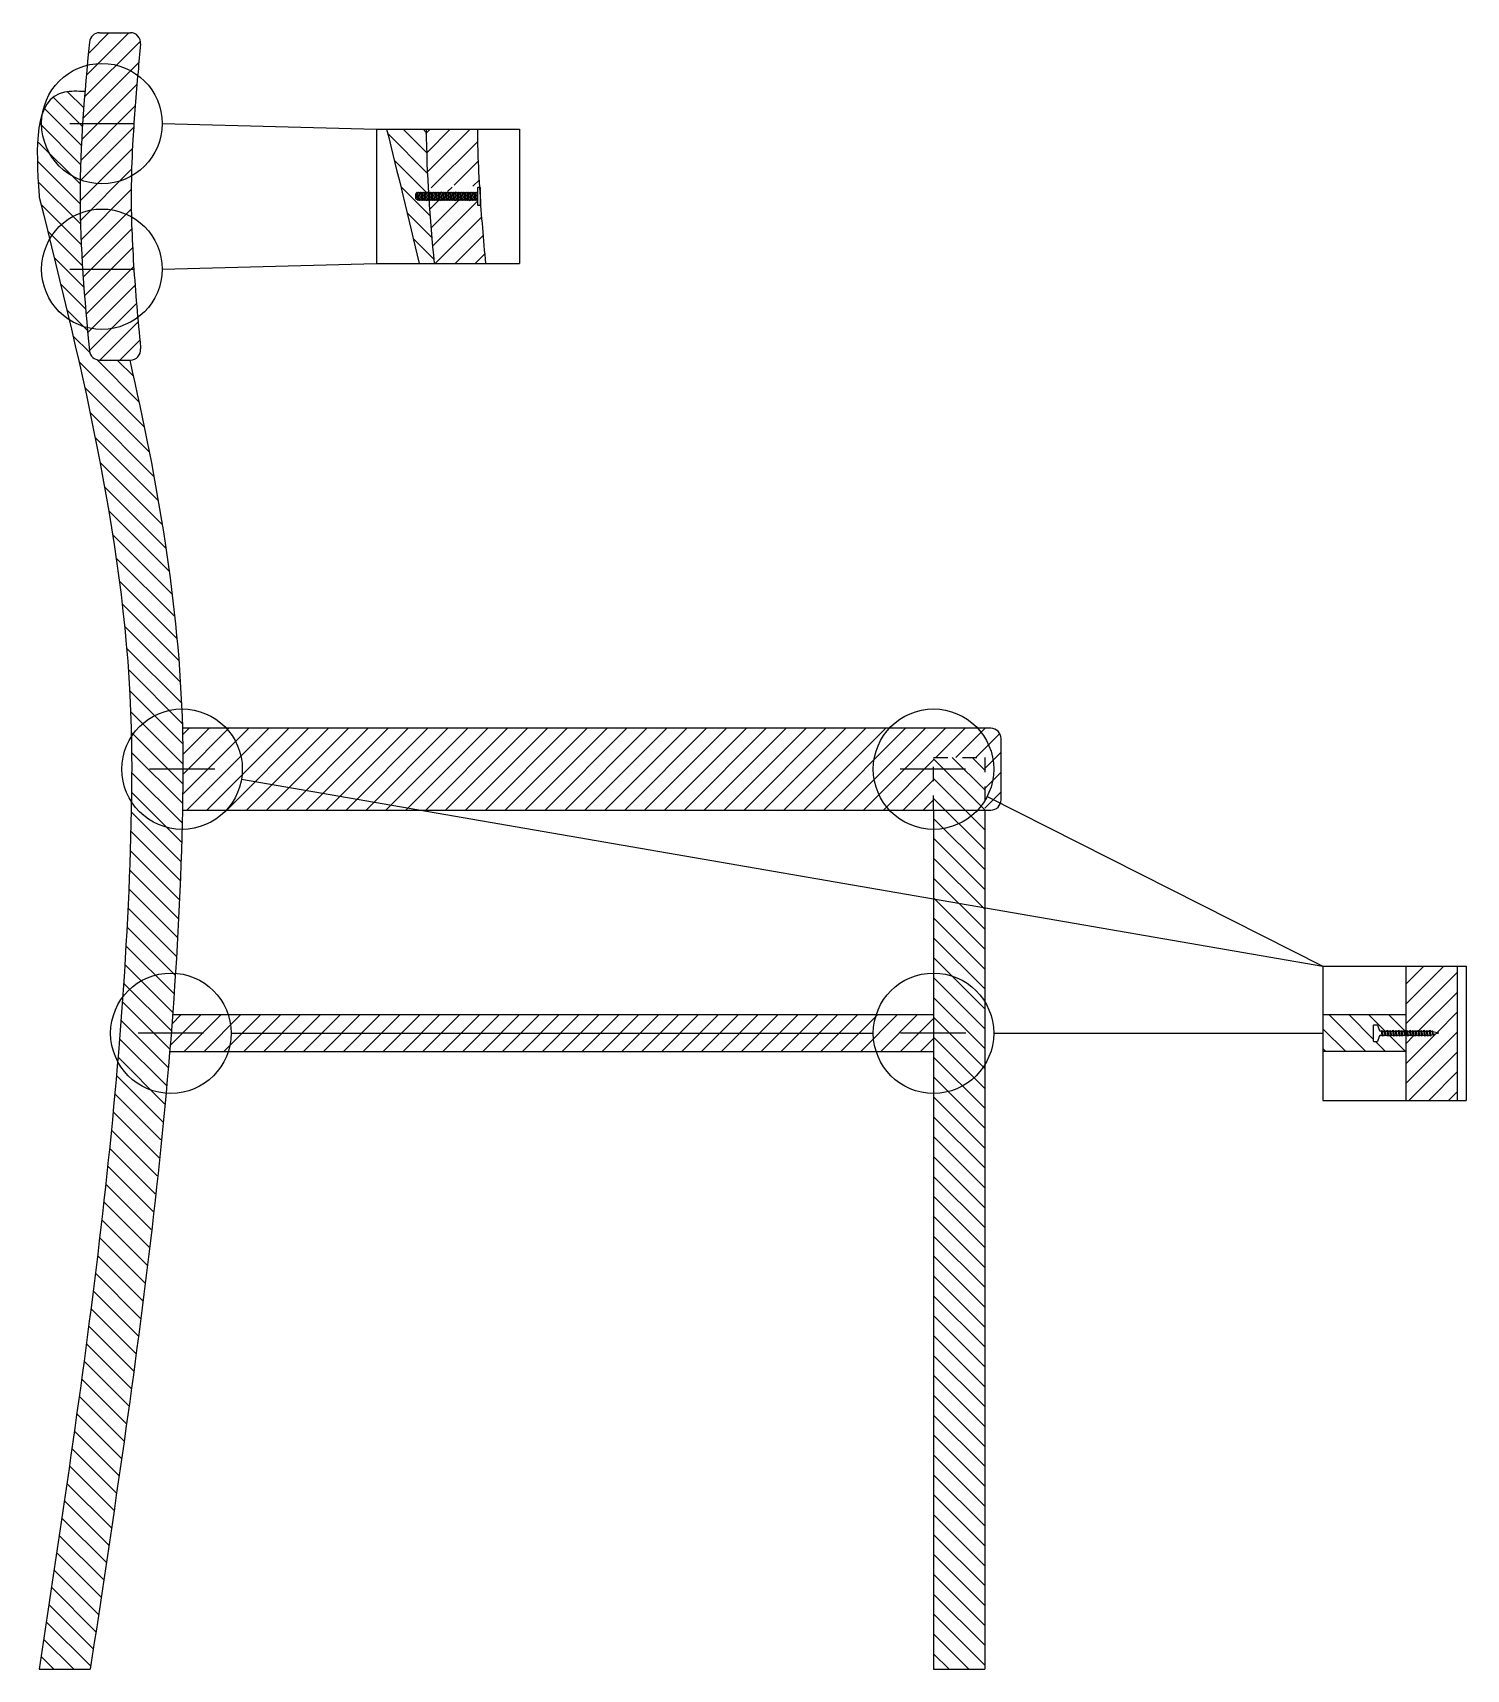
# Model space of a CAD drawing. Header units: millimetres. Extents: x 101 to 1709, y 35 to 1753.
# Drawn here: x 708.4 to 778.4, y 1518.1 to 1598.1 of the extents above; entities that cross this region are included whole.
import ezdxf

# ---------------------------------------------------------------- set-up
doc = ezdxf.new("R2010")
doc.units = ezdxf.units.MM
doc.header["$MEASUREMENT"] = 0
doc.linetypes.add('AI-Linetype-2', pattern=[1.411111, 0.705556, -0.705556])
for name, color, linetype in [('lc', 1, 'Continuous'), ('Livello 1', 7, 'Continuous'), ('Viti', 3, 'Continuous')]:
    doc.layers.add(name, color=color, linetype=linetype)
pattern_1 = [(45, (-48.72676, 1484.7542), (-0.4861359, 0.4861359), [])]
pattern_2 = [(135, (-48.72676, 1484.7542), (-0.4861359, -0.4861359), [])]

# ---------------------------------------------------------------- blocks, each defined once
blk = doc.blocks.new('yf')
at = {"layer": 'Viti'}
for p, q in [((578.881, 200.137), (578.846, 200.172)), ((578.901, 200.187), (578.881, 200.137)), ((578.906, 199.837), (578.881, 200.137)), ((578.951, 200.137), (578.901, 200.187)), ((578.971, 200.187), (578.951, 200.137)), ((578.976, 199.837), (578.951, 200.137)), ((579.021, 200.137), (578.971, 200.187)), ((579.041, 200.187), (579.021, 200.137)), ((579.046, 199.837), (579.021, 200.137)), ((579.091, 200.137), (579.041, 200.187)), ((579.111, 200.187), (579.091, 200.137)), ((579.116, 199.837), (579.091, 200.137)), ((579.161, 200.137), (579.111, 200.187)), ((579.181, 200.187), (579.161, 200.137)), ((579.186, 199.837), (579.161, 200.137)), ((579.231, 200.137), (579.181, 200.187)), ((579.251, 200.187), (579.231, 200.137)), ((579.256, 199.837), (579.231, 200.137)), ((579.301, 200.137), (579.251, 200.187)), ((579.321, 200.187), (579.301, 200.137)), ((579.326, 199.837), (579.301, 200.137)), ((579.371, 200.137), (579.321, 200.187)), ((579.391, 200.187), (579.371, 200.137)), ((579.396, 199.837), (579.371, 200.137)), ((579.441, 200.137), (579.391, 200.187)), ((579.461, 200.187), (579.441, 200.137)), ((579.466, 199.837), (579.441, 200.137)), ((579.511, 200.137), (579.461, 200.187)), ((579.531, 200.187), (579.511, 200.137)), ((579.536, 199.837), (579.511, 200.137)), ((579.581, 200.137), (579.531, 200.187)), ((579.601, 200.187), (579.581, 200.137)), ((579.606, 199.837), (579.581, 200.137)), ((579.651, 200.137), (579.601, 200.187)), ((579.671, 200.187), (579.651, 200.137)), ((579.676, 199.837), (579.651, 200.137)), ((579.721, 200.137), (579.671, 200.187)), ((579.741, 200.187), (579.721, 200.137)), ((579.746, 199.837), (579.721, 200.137)), ((579.791, 200.137), (579.741, 200.187)), ((579.811, 200.187), (579.791, 200.137)), ((579.816, 199.837), (579.791, 200.137)), ((579.861, 200.137), (579.811, 200.187)), ((579.881, 200.187), (579.861, 200.137)), ((579.886, 199.837), (579.861, 200.137)), ((579.931, 200.137), (579.881, 200.187)), ((579.951, 200.187), (579.931, 200.137)), ((579.956, 199.837), (579.931, 200.137)), ((580.001, 200.137), (579.951, 200.187)), ((580.021, 200.187), (580.001, 200.137)), ((580.026, 199.837), (580.001, 200.137)), ((580.071, 200.137), (580.021, 200.187)), ((580.091, 200.187), (580.071, 200.137)), ((580.096, 199.837), (580.071, 200.137)), ((580.141, 200.137), (580.091, 200.187)), ((580.161, 200.187), (580.141, 200.137)), ((580.166, 199.837), (580.141, 200.137)), ((580.211, 200.137), (580.161, 200.187)), ((580.231, 200.187), (580.211, 200.137)), ((580.236, 199.837), (580.211, 200.137)), ((580.281, 200.137), (580.231, 200.187)), ((580.301, 200.187), (580.281, 200.137)), ((580.306, 199.837), (580.281, 200.137)), ((580.351, 200.137), (580.301, 200.187)), ((580.371, 200.187), (580.351, 200.137)), ((580.376, 199.837), (580.351, 200.137)), ((580.421, 200.137), (580.371, 200.187)), ((580.441, 200.187), (580.421, 200.137)), ((580.446, 199.837), (580.421, 200.137)), ((580.491, 200.137), (580.441, 200.187)), ((580.511, 200.187), (580.491, 200.137)), ((580.516, 199.837), (580.491, 200.137)), ((580.561, 200.137), (580.511, 200.187)), ((580.581, 200.187), (580.561, 200.137)), ((580.586, 199.837), (580.561, 200.137)), ((580.631, 200.137), (580.581, 200.187)), ((580.651, 200.187), (580.631, 200.137)), ((580.656, 199.837), (580.631, 200.137)), ((580.701, 200.137), (580.651, 200.187)), ((580.721, 200.187), (580.701, 200.137)), ((580.726, 199.837), (580.701, 200.137)), ((580.771, 200.137), (580.721, 200.187)), ((580.791, 200.187), (580.771, 200.137)), ((580.796, 199.837), (580.771, 200.137)), ((580.841, 200.137), (580.791, 200.187)), ((580.861, 200.187), (580.841, 200.137)), ((580.866, 199.837), (580.841, 200.137)), ((580.911, 200.137), (580.861, 200.187)), ((580.931, 200.187), (580.911, 200.137)), ((580.936, 199.837), (580.911, 200.137)), ((580.981, 200.137), (580.931, 200.187)), ((581.001, 200.187), (580.981, 200.137)), ((581.006, 199.837), (580.981, 200.137)), ((581.051, 200.137), (581.001, 200.187)), ((581.071, 200.187), (581.051, 200.137)), ((581.076, 199.837), (581.051, 200.137)), ((581.121, 200.137), (581.071, 200.187)), ((581.141, 200.187), (581.121, 200.137)), ((581.146, 199.837), (581.121, 200.137)), ((581.191, 200.137), (581.141, 200.187)), ((581.211, 200.187), (581.191, 200.137)), ((581.216, 199.837), (581.191, 200.137)), ((581.261, 200.137), (581.211, 200.187)), ((581.281, 200.187), (581.261, 200.137)), ((581.286, 199.837), (581.261, 200.137)), ((581.331, 200.137), (581.281, 200.187)), ((581.351, 200.187), (581.331, 200.137)), ((581.356, 199.837), (581.331, 200.137)), ((581.401, 200.137), (581.351, 200.187)), ((581.421, 200.187), (581.401, 200.137)), ((581.426, 199.837), (581.401, 200.137)), ((581.471, 200.137), (581.421, 200.187)), ((581.491, 200.187), (581.471, 200.137)), ((581.496, 199.837), (581.471, 200.137)), ((581.541, 200.137), (581.491, 200.187)), ((581.561, 200.187), (581.541, 200.137)), ((581.566, 199.837), (581.541, 200.137)), ((581.611, 200.137), (581.561, 200.187)), ((581.631, 200.187), (581.611, 200.137)), ((581.636, 199.837), (581.611, 200.137)), ((581.681, 200.137), (581.631, 200.187)), ((581.701, 200.187), (581.681, 200.137)), ((581.706, 199.837), (581.681, 200.137)), ((581.751, 200.137), (581.701, 200.187)), ((581.771, 200.187), (581.751, 200.137)), ((581.776, 199.837), (581.751, 200.137)), ((581.821, 200.137), (581.771, 200.187)), ((581.846, 199.837), (581.821, 200.137)), ((581.821, 200.137), (581.851, 200.137)), ((581.876, 200.112), (581.876, 199.862)), ((578.846, 199.827), (578.886, 199.787)), ((578.886, 199.787), (578.906, 199.837)), ((578.906, 199.837), (578.956, 199.787)), ((578.956, 199.787), (578.976, 199.837)), ((578.976, 199.837), (579.026, 199.787)), ((579.026, 199.787), (579.046, 199.837)), ((579.046, 199.837), (579.096, 199.787)), ((579.096, 199.787), (579.116, 199.837)), ((579.116, 199.837), (579.166, 199.787)), ((579.166, 199.787), (579.186, 199.837)), ((579.186, 199.837), (579.236, 199.787)), ((579.236, 199.787), (579.256, 199.837)), ((579.256, 199.837), (579.306, 199.787)), ((579.306, 199.787), (579.326, 199.837)), ((579.326, 199.837), (579.376, 199.787)), ((579.376, 199.787), (579.396, 199.837)), ((579.396, 199.837), (579.446, 199.787)), ((579.446, 199.787), (579.466, 199.837)), ((579.466, 199.837), (579.516, 199.787)), ((579.516, 199.787), (579.536, 199.837)), ((579.536, 199.837), (579.586, 199.787)), ((579.586, 199.787), (579.606, 199.837)), ((579.606, 199.837), (579.656, 199.787)), ((579.656, 199.787), (579.676, 199.837)), ((579.676, 199.837), (579.726, 199.787)), ((579.726, 199.787), (579.746, 199.837)), ((579.746, 199.837), (579.796, 199.787)), ((579.796, 199.787), (579.816, 199.837)), ((579.816, 199.837), (579.866, 199.787)), ((579.866, 199.787), (579.886, 199.837)), ((579.886, 199.837), (579.936, 199.787)), ((579.936, 199.787), (579.956, 199.837)), ((579.956, 199.837), (580.006, 199.787)), ((580.006, 199.787), (580.026, 199.837)), ((580.026, 199.837), (580.076, 199.787)), ((580.076, 199.787), (580.096, 199.837)), ((580.096, 199.837), (580.146, 199.787)), ((580.146, 199.787), (580.166, 199.837)), ((580.166, 199.837), (580.216, 199.787)), ((580.216, 199.787), (580.236, 199.837)), ((580.236, 199.837), (580.286, 199.787)), ((580.286, 199.787), (580.306, 199.837)), ((580.306, 199.837), (580.356, 199.787)), ((580.356, 199.787), (580.376, 199.837)), ((580.376, 199.837), (580.426, 199.787)), ((580.426, 199.787), (580.446, 199.837)), ((580.446, 199.837), (580.496, 199.787)), ((580.496, 199.787), (580.516, 199.837)), ((580.516, 199.837), (580.566, 199.787)), ((580.566, 199.787), (580.586, 199.837)), ((580.586, 199.837), (580.636, 199.787)), ((580.636, 199.787), (580.656, 199.837)), ((580.656, 199.837), (580.706, 199.787)), ((580.706, 199.787), (580.726, 199.837)), ((580.726, 199.837), (580.776, 199.787)), ((580.776, 199.787), (580.796, 199.837)), ((580.796, 199.837), (580.846, 199.787)), ((580.846, 199.787), (580.866, 199.837)), ((580.866, 199.837), (580.916, 199.787)), ((580.916, 199.787), (580.936, 199.837)), ((580.936, 199.837), (580.986, 199.787)), ((580.986, 199.787), (581.006, 199.837)), ((581.006, 199.837), (581.056, 199.787)), ((581.056, 199.787), (581.076, 199.837)), ((581.076, 199.837), (581.126, 199.787)), ((581.126, 199.787), (581.146, 199.837)), ((581.146, 199.837), (581.196, 199.787)), ((581.196, 199.787), (581.216, 199.837)), ((581.216, 199.837), (581.266, 199.787)), ((581.266, 199.787), (581.286, 199.837)), ((581.286, 199.837), (581.336, 199.787)), ((581.336, 199.787), (581.356, 199.837)), ((581.356, 199.837), (581.406, 199.787)), ((581.406, 199.787), (581.426, 199.837)), ((581.426, 199.837), (581.476, 199.787)), ((581.476, 199.787), (581.496, 199.837)), ((581.496, 199.837), (581.546, 199.787)), ((581.546, 199.787), (581.566, 199.837)), ((581.566, 199.837), (581.616, 199.787)), ((581.616, 199.787), (581.636, 199.837)), ((581.636, 199.837), (581.686, 199.787)), ((581.686, 199.787), (581.706, 199.837)), ((581.706, 199.837), (581.756, 199.787)), ((581.756, 199.787), (581.776, 199.837)), ((581.776, 199.837), (581.826, 199.787)), ((581.826, 199.787), (581.846, 199.837)), ((581.851, 199.837), (581.846, 199.837))]:
    blk.add_line(p, q, dxfattribs=at)
blk.add_lwpolyline([(578.746, 199.557), (578.746, 200.417, -0.414214), (578.766, 200.437), (578.826, 200.437, -0.414214), (578.846, 200.417), (578.846, 199.557, -0.414214), (578.826, 199.537), (578.766, 199.537, -0.414214)], format="xyb", close=True, dxfattribs=at)
for centre, start, end in [((581.851, 200.112), 0, 90), ((581.851, 199.862), 270, 0)]:
    blk.add_arc(centre, 0.025, start, end, dxfattribs=at)
blk = doc.blocks.new('*U27')
blk.add_lwpolyline([(0.199, -0.3), (0.21, -0.25), (0.234, -0.3), (0.27, -0.5), (0.264, -0.55), (0.235, -0.5), (0.199, -0.3)])
blk = doc.blocks.new('*U28')
at = {"layer": 'Viti', "color": 0, "linetype": 'ByBlock', "lineweight": -2, "transparency": 16777216}
for p in [(40.129, 265.039), (40.267, 265.039), (40.405, 265.039), (40.542, 265.039), (40.68, 265.039), (40.818, 265.039), (40.955, 265.039), (41.093, 265.039), (41.231, 265.039), (41.368, 265.039), (41.506, 265.039), (41.644, 265.039), (41.781, 265.039), (41.919, 265.039), (42.057, 265.039), (42.194, 265.039), (42.332, 265.039), (42.47, 265.039)]:
    blk.add_blockref('*U27', p, dxfattribs=at)
blk = doc.blocks.new('sadgvd')
at = {"layer": 'Viti'}
for p, q in [((578.546, 210.191), (578.626, 209.952)), ((578.626, 209.63), (578.546, 209.391)), ((578.718, 209.891), (578.745, 209.891)), ((578.718, 209.691), (578.781, 209.691)), ((578.78, 209.891), (578.883, 209.891)), ((578.816, 209.691), (578.918, 209.691)), ((578.918, 209.891), (579.02, 209.891)), ((578.953, 209.691), (579.056, 209.691)), ((579.055, 209.891), (579.158, 209.891)), ((579.091, 209.691), (579.194, 209.691)), ((579.193, 209.891), (579.296, 209.891)), ((579.229, 209.691), (579.331, 209.691)), ((579.331, 209.891), (579.433, 209.891)), ((579.366, 209.691), (579.469, 209.691)), ((579.468, 209.891), (579.571, 209.891)), ((579.504, 209.691), (579.607, 209.691)), ((579.606, 209.891), (579.709, 209.891)), ((579.642, 209.691), (579.744, 209.691)), ((579.744, 209.891), (579.846, 209.891)), ((579.779, 209.691), (579.882, 209.691)), ((579.881, 209.891), (579.984, 209.891)), ((579.917, 209.691), (580.02, 209.691)), ((580.019, 209.891), (580.122, 209.891)), ((580.055, 209.691), (580.157, 209.691)), ((580.156, 209.891), (580.259, 209.891)), ((580.192, 209.691), (580.295, 209.691)), ((580.294, 209.891), (580.397, 209.891)), ((580.33, 209.691), (580.433, 209.691)), ((580.432, 209.891), (580.535, 209.891)), ((580.468, 209.691), (580.57, 209.691)), ((580.569, 209.891), (580.672, 209.891)), ((580.605, 209.691), (580.708, 209.691)), ((580.707, 209.891), (580.81, 209.891)), ((580.743, 209.691), (580.846, 209.691)), ((580.845, 209.891), (580.948, 209.891)), ((580.881, 209.691), (580.983, 209.691)), ((580.982, 209.891), (581.036, 209.891)), ((581.018, 209.691), (581.072, 209.691)), ((581.036, 209.891), (581.085, 209.891)), ((581.072, 209.691), (581.103, 209.691)), ((581.227, 209.869), (581.181, 209.881)), ((581.254, 209.719), (581.181, 209.701)), ((581.241, 209.902), (581.227, 209.869)), ((581.227, 209.869), (581.254, 209.719)), ((581.263, 209.86), (581.241, 209.902)), ((581.254, 209.719), (581.281, 209.677)), ((581.546, 209.791), (581.263, 209.86)), ((581.287, 209.727), (581.263, 209.86)), ((581.281, 209.677), (581.287, 209.727)), ((581.546, 209.791), (581.287, 209.727))]:
    blk.add_line(p, q, dxfattribs=at)
for points in [[(578.346, 210.166), (578.346, 209.416)], [(578.546, 210.191), (578.371, 210.191)], [(578.371, 209.391), (578.546, 209.391)]]:
    blk.add_lwpolyline(points, dxfattribs=at)
for centre, radius, start, end in [((578.371, 210.166), 0.025, 90, 180), ((578.718, 209.991), 0.1, 203.01197, 270), ((578.718, 209.591), 0.1, 90, 156.98803), ((581.103, 209.991), 0.3, 270, 273.39699), ((581.093, 209.544), 0.348, 75.22809, 85.5061), ((581.093, 210.038), 0.348, 274.4939, 284.77191), ((578.371, 209.416), 0.025, 180, 270)]:
    blk.add_arc(centre, radius, start, end, dxfattribs=at)
blk.add_blockref('*U28', (538.416, -54.848), dxfattribs=at)

msp = doc.modelspace()

# ---------------------------------------------------------------- hatches: boundary and pattern name
at = {"lineweight": -3}
h = msp.add_hatch(dxfattribs=at)
h.set_pattern_fill('ANSI31', color=256, scale=5.5)
h.set_pattern_definition(pattern_1)
edge = h.paths.add_edge_path()
edge.add_spline(control_points=[(713.327, 1586.498), (713.322, 1586.564), (713.318, 1586.631), (713.271, 1587.358), (713.238, 1588.014), (713.197, 1589.316), (713.19, 1589.958), (713.208, 1591.343), (713.237, 1592.088), (713.294, 1593.098), (713.31, 1593.357), (713.327, 1593.616)], knot_values=[4.282248, 4.282248, 4.282248, 4.282248, 4.488229, 4.488229, 6.54284, 6.54284, 8.597452, 8.597452, 10.944264, 10.944264, 11.749126, 11.749126, 11.749126, 11.749126], degree=3, periodic=0)
edge.add_line((713.327, 1593.616), (710.821, 1593.616))
edge.add_spline(control_points=[(710.821, 1593.616), (710.745, 1592.43), (710.646, 1590.057), (710.745, 1587.684), (710.821, 1586.498)], knot_values=[4.449682, 4.449682, 4.449682, 4.449682, 8.01561, 11.581688, 11.581688, 11.581688, 11.581688], degree=3, periodic=0)
edge.add_line((710.821, 1586.498), (713.327, 1586.498))
edge = h.paths.add_edge_path()
edge.add_spline(control_points=[(713.327, 1593.616), (713.383, 1594.45), (713.453, 1595.292), (713.569, 1596.596), (713.612, 1597.052), (713.655, 1597.511)], knot_values=[0.314214, 0.314214, 0.314214, 0.314214, 2.900756, 2.900756, 4.282246, 4.282246, 4.282246, 4.282246], degree=3, periodic=0)
edge.add_arc((713.157, 1597.557), 0.5, 354.8174, 450)
edge.add_line((713.157, 1598.057), (711.65, 1598.057))
edge.add_arc((711.65, 1597.557), 0.5, 90, 174.83439)
edge.add_spline(control_points=[(711.153, 1597.604), (711.077, 1596.795), (711.003, 1595.987), (710.937, 1595.178)], knot_values=[0.454363, 0.454363, 0.454363, 0.454363, 2.884469, 2.884469, 2.884469, 2.884469], degree=3, periodic=0)
edge.add_spline(control_points=[(710.937, 1595.178), (710.894, 1594.658), (710.855, 1594.137), (710.821, 1593.616)], knot_values=[2.884469, 2.884469, 2.884469, 2.884469, 4.44968, 4.44968, 4.44968, 4.44968], degree=3, periodic=0)
edge.add_spline(control_points=[(710.821, 1593.616), (710.821, 1593.616), (710.821, 1593.616), (710.821, 1593.616)], knot_values=[4.44968, 4.44968, 4.44968, 4.44968, 4.449682, 4.449682, 4.449682, 4.449682], degree=3, periodic=0)
edge.add_line((710.821, 1593.616), (713.327, 1593.616))
edge = h.paths.add_edge_path()
edge.add_spline(control_points=[(713.655, 1582.604), (713.653, 1582.625), (713.651, 1582.647), (713.528, 1583.963), (713.411, 1585.24), (713.327, 1586.498)], knot_values=[11.749127, 11.749127, 11.749127, 11.749127, 11.813763, 11.813763, 15.717005, 15.717005, 15.717005, 15.717005], degree=3, periodic=0)
edge.add_line((713.327, 1586.498), (710.821, 1586.498))
edge.add_spline(control_points=[(710.821, 1586.498), (710.908, 1585.169), (711.028, 1583.84), (711.153, 1582.511)], knot_values=[11.581689, 11.581689, 11.581689, 11.581689, 15.576856, 15.576856, 15.576856, 15.576856], degree=3, periodic=0)
edge.add_arc((711.65, 1582.557), 0.5, 185.33872, 270)
edge.add_line((711.65, 1582.057), (713.157, 1582.057))
edge.add_arc((713.157, 1582.557), 0.5, 270, 365.34764)
edge = h.paths.add_edge_path()
edge.add_line((752.395, 1562.621), (754.895, 1562.621))
edge.add_line((754.895, 1562.621), (754.895, 1560.057))
edge.add_line((754.895, 1560.057), (755.195, 1560.057))
edge.add_arc((755.195, 1560.557), 0.5, 270, 360)
edge.add_line((755.695, 1560.557), (755.695, 1563.557))
edge.add_arc((755.195, 1563.557), 0.5, 0, 90)
edge.add_line((755.195, 1564.057), (715.695, 1564.057))
edge.add_spline(control_points=[(715.695, 1564.057), (715.712, 1563.391), (715.719, 1562.724), (715.718, 1562.057)], knot_values=[26.38655, 26.38655, 26.38655, 26.38655, 28.387578, 28.387578, 28.387578, 28.387578], degree=3, periodic=0)
edge.add_spline(control_points=[(715.718, 1562.057), (715.717, 1561.391), (715.708, 1560.724), (715.695, 1560.057)], knot_values=[28.387591, 28.387591, 28.387591, 28.387591, 30.38655, 30.38655, 30.38655, 30.38655], degree=3, periodic=0)
edge.add_line((715.695, 1560.057), (752.395, 1560.057))
edge.add_line((752.395, 1560.057), (752.395, 1562.621))
edge = h.paths.add_edge_path()
edge.add_line((752.395, 1550.057), (715.216, 1550.057))
edge.add_spline(control_points=[(715.216, 1550.057), (715.194, 1549.754), (715.17, 1549.451), (715.147, 1549.149)], knot_values=[40.402487, 40.402487, 40.402487, 40.402487, 41.314207, 41.314207, 41.314207, 41.314207], degree=3, periodic=0)
edge.add_spline(control_points=[(715.147, 1549.149), (715.123, 1548.851), (715.099, 1548.554), (715.075, 1548.257)], knot_values=[41.314207, 41.314207, 41.314207, 41.314207, 42.209189, 42.209189, 42.209189, 42.209189], degree=3, periodic=0)
edge.add_line((715.075, 1548.257), (752.395, 1548.257))
edge.add_line((752.395, 1548.257), (752.395, 1550.057))
h = msp.add_hatch(dxfattribs=at)
h.set_pattern_fill('ANSI31', color=256, scale=5.5, angle=90)
edge = h.paths.add_edge_path()
edge.add_line((713.122, 1582.057), (711.65, 1582.057))
edge.add_arc((711.65, 1582.557), 0.5, 185.33872, 270, ccw=False)
edge.add_spline(control_points=[(711.153, 1582.511), (711.028, 1583.84), (710.908, 1585.169), (710.821, 1586.498)], knot_values=[11.581688, 11.581688, 11.581688, 11.581688, 15.576856, 15.576856, 15.576856, 15.576856], degree=3, periodic=0)
edge.add_spline(control_points=[(710.821, 1586.498), (710.745, 1587.684), (710.646, 1590.057), (710.745, 1592.43), (710.821, 1593.616)], knot_values=[4.449682, 4.449682, 4.449682, 4.449682, 8.01576, 11.581688, 11.581688, 11.581688, 11.581688], degree=3, periodic=0)
edge.add_spline(control_points=[(710.821, 1593.616), (710.855, 1594.137), (710.894, 1594.658), (710.937, 1595.178)], knot_values=[2.884469, 2.884469, 2.884469, 2.884469, 4.449682, 4.449682, 4.449682, 4.449682], degree=3, periodic=0)
edge.add_spline(control_points=[(710.937, 1595.178), (710.582, 1595.195), (708.385, 1595.299), (708.546, 1592.48), (708.692, 1590.103)], knot_values=[0, 0, 0, 0, 1.002972, 6.213424, 6.213424, 6.213424, 6.213424], degree=3, periodic=0)
edge.add_arc((709.191, 1590.133), 0.5, 183.51432, 193.93018)
edge.add_spline(control_points=[(708.706, 1590.013), (710.838, 1581.418), (713.29, 1571.518), (713.125, 1547.293), (710.81, 1532.014), (708.695, 1518.057)], knot_values=[0.045184, 0.045184, 0.045184, 0.045184, 26.38655, 30.38655, 72.626933, 72.626933, 72.626933, 72.626933], degree=3, periodic=0)
edge.add_line((708.695, 1518.057), (711.195, 1518.057))
edge.add_spline(control_points=[(711.195, 1518.057), (711.979, 1523.234), (712.764, 1528.41), (713.454, 1533.593)], knot_values=[56.960707, 56.960707, 56.960707, 56.960707, 72.626933, 72.626933, 72.626933, 72.626933], degree=3, periodic=0)
edge.add_spline(control_points=[(713.454, 1533.593), (714.073, 1538.477), (714.619, 1543.365), (715.075, 1548.257)], knot_values=[42.209189, 42.209189, 42.209189, 42.209189, 56.960707, 56.960707, 56.960707, 56.960707], degree=3, periodic=0)
edge.add_spline(control_points=[(715.075, 1548.257), (715.099, 1548.554), (715.123, 1548.851), (715.147, 1549.149)], knot_values=[41.314207, 41.314207, 41.314207, 41.314207, 42.209189, 42.209189, 42.209189, 42.209189], degree=3, periodic=0)
edge.add_spline(control_points=[(715.147, 1549.149), (715.17, 1549.451), (715.194, 1549.754), (715.216, 1550.057)], knot_values=[40.402487, 40.402487, 40.402487, 40.402487, 41.314207, 41.314207, 41.314207, 41.314207], degree=3, periodic=0)
edge.add_spline(control_points=[(715.216, 1550.057), (715.378, 1552.235), (715.505, 1554.415), (715.592, 1556.598)], knot_values=[33.847106, 33.847106, 33.847106, 33.847106, 40.402487, 40.402487, 40.402487, 40.402487], degree=3, periodic=0)
edge.add_spline(control_points=[(715.592, 1556.598), (715.638, 1557.75), (715.673, 1558.903), (715.695, 1560.057)], knot_values=[30.38655, 30.38655, 30.38655, 30.38655, 33.847106, 33.847106, 33.847106, 33.847106], degree=3, periodic=0)
edge.add_spline(control_points=[(715.695, 1560.057), (715.708, 1560.724), (715.717, 1561.391), (715.718, 1562.057)], knot_values=[28.387591, 28.387591, 28.387591, 28.387591, 30.38655, 30.38655, 30.38655, 30.38655], degree=3, periodic=0)
edge.add_spline(control_points=[(715.718, 1562.057), (715.719, 1562.724), (715.712, 1563.391), (715.695, 1564.057)], knot_values=[26.38655, 26.38655, 26.38655, 26.38655, 28.387591, 28.387591, 28.387591, 28.387591], degree=3, periodic=0)
edge.add_spline(control_points=[(715.695, 1564.057), (715.694, 1564.099), (715.693, 1564.14), (715.692, 1564.181)], knot_values=[26.262147, 26.262147, 26.262147, 26.262147, 26.38655, 26.38655, 26.38655, 26.38655], degree=3, periodic=0)
edge.add_spline(control_points=[(715.692, 1564.181), (715.625, 1566.542), (715.422, 1568.891), (715.106, 1571.318)], knot_values=[19.166059, 19.166059, 19.166059, 19.166059, 26.262147, 26.262147, 26.262147, 26.262147], degree=3, periodic=0)
edge.add_spline(control_points=[(715.106, 1571.318), (714.92, 1572.754), (714.68, 1574.274), (714.407, 1575.792)], knot_values=[14.544274, 14.544274, 14.544274, 14.544274, 19.166059, 19.166059, 19.166059, 19.166059], degree=3, periodic=0)
edge.add_spline(control_points=[(714.407, 1575.792), (714.031, 1577.885), (713.593, 1579.972), (713.122, 1582.057)], knot_values=[8.167549, 8.167549, 8.167549, 8.167549, 14.544274, 14.544274, 14.544274, 14.544274], degree=3, periodic=0)
h = msp.add_hatch(dxfattribs=at)
h.set_pattern_fill('ANSI31', color=256, scale=5.5, angle=90)
h.set_pattern_definition(pattern_2)
edge = h.paths.add_edge_path()
edge.add_spline(control_points=[(727.72, 1590.255), (727.656, 1591.283), (727.613, 1592.311), (727.607, 1593.339)], knot_values=[8.293393, 8.293393, 8.293393, 8.293393, 11.383288, 11.383288, 11.383288, 11.383288], degree=3, periodic=0)
edge.add_line((727.607, 1593.339), (725.674, 1593.339))
edge.add_spline(control_points=[(725.674, 1593.339), (726.217, 1591.152), (726.758, 1588.965), (727.266, 1586.775)], knot_values=[0.283228, 0.283228, 0.283228, 0.283228, 6.98549, 6.98549, 6.98549, 6.98549], degree=3, periodic=0)
edge.add_line((727.266, 1586.775), (727.998, 1586.775))
edge.add_spline(control_points=[(727.998, 1586.775), (727.903, 1587.812), (727.813, 1588.849), (727.743, 1589.886)], knot_values=[11.752861, 11.752861, 11.752861, 11.752861, 14.869983, 14.869983, 14.869983, 14.869983], degree=3, periodic=0)
edge.add_line((727.743, 1589.886), (727.723, 1589.907))
edge.add_line((727.723, 1589.907), (727.703, 1589.857))
edge.add_line((727.703, 1589.857), (727.653, 1589.907))
edge.add_line((727.653, 1589.907), (727.633, 1589.857))
edge.add_line((727.633, 1589.857), (727.583, 1589.907))
edge.add_line((727.583, 1589.907), (727.563, 1589.857))
edge.add_line((727.563, 1589.857), (727.513, 1589.907))
edge.add_line((727.513, 1589.907), (727.493, 1589.857))
edge.add_line((727.493, 1589.857), (727.443, 1589.907))
edge.add_line((727.443, 1589.907), (727.423, 1589.857))
edge.add_line((727.423, 1589.857), (727.373, 1589.907))
edge.add_line((727.373, 1589.907), (727.353, 1589.857))
edge.add_line((727.353, 1589.857), (727.303, 1589.907))
edge.add_line((727.303, 1589.907), (727.283, 1589.857))
edge.add_line((727.283, 1589.857), (727.233, 1589.907))
edge.add_line((727.233, 1589.907), (727.213, 1589.857))
edge.add_line((727.213, 1589.857), (727.163, 1589.907))
edge.add_line((727.163, 1589.907), (727.133, 1589.907))
edge.add_arc((727.133, 1589.932), 0.025, 180, 270, ccw=False)
edge.add_line((727.108, 1589.932), (727.108, 1590.182))
edge.add_arc((727.133, 1590.182), 0.025, 90, 180, ccw=False)
edge.add_line((727.133, 1590.207), (727.138, 1590.207))
edge.add_line((727.138, 1590.207), (727.158, 1590.257))
edge.add_line((727.158, 1590.257), (727.208, 1590.207))
edge.add_line((727.208, 1590.207), (727.228, 1590.257))
edge.add_line((727.228, 1590.257), (727.278, 1590.207))
edge.add_line((727.278, 1590.207), (727.298, 1590.257))
edge.add_line((727.298, 1590.257), (727.348, 1590.207))
edge.add_line((727.348, 1590.207), (727.368, 1590.257))
edge.add_line((727.368, 1590.257), (727.418, 1590.207))
edge.add_line((727.418, 1590.207), (727.438, 1590.257))
edge.add_line((727.438, 1590.257), (727.488, 1590.207))
edge.add_line((727.488, 1590.207), (727.508, 1590.257))
edge.add_line((727.508, 1590.257), (727.558, 1590.207))
edge.add_line((727.558, 1590.207), (727.578, 1590.257))
edge.add_line((727.578, 1590.257), (727.628, 1590.207))
edge.add_line((727.628, 1590.207), (727.648, 1590.257))
edge.add_line((727.648, 1590.257), (727.698, 1590.207))
edge.add_line((727.698, 1590.207), (727.719, 1590.261))
h = msp.add_hatch(dxfattribs=at)
h.set_pattern_fill('ANSI31', color=256, scale=5.5)
h.set_pattern_definition(pattern_1)
edge = h.paths.add_edge_path()
edge.add_spline(control_points=[(730.508, 1586.775), (730.4, 1587.951), (730.298, 1589.111), (730.182, 1590.917), (730.149, 1591.573), (730.117, 1592.598), (730.109, 1592.969), (730.107, 1593.339)], knot_values=[8.309343, 8.309343, 8.309343, 8.309343, 11.866865, 11.866865, 13.921476, 13.921476, 15.100668, 15.100668, 15.100668, 15.100668], degree=3, periodic=0)
edge.add_line((730.238, 1590.079), (730.238, 1589.627))
edge.add_arc((730.218, 1589.627), 0.02, -90, 0, ccw=False)
edge.add_line((730.218, 1589.607), (730.158, 1589.607))
edge.add_arc((730.158, 1589.627), 0.02, 180, 270, ccw=False)
edge.add_line((730.138, 1589.627), (730.138, 1589.872))
edge.add_line((730.138, 1589.872), (730.103, 1589.907))
edge.add_line((730.103, 1589.907), (730.083, 1589.857))
edge.add_line((730.083, 1589.857), (730.033, 1589.907))
edge.add_line((730.033, 1589.907), (730.013, 1589.857))
edge.add_line((730.013, 1589.857), (729.963, 1589.907))
edge.add_line((729.963, 1589.907), (729.943, 1589.857))
edge.add_line((729.943, 1589.857), (729.893, 1589.907))
edge.add_line((729.893, 1589.907), (729.873, 1589.857))
edge.add_line((729.873, 1589.857), (729.823, 1589.907))
edge.add_line((729.823, 1589.907), (729.803, 1589.857))
edge.add_line((729.803, 1589.857), (729.753, 1589.907))
edge.add_line((729.753, 1589.907), (729.733, 1589.857))
edge.add_line((729.733, 1589.857), (729.683, 1589.907))
edge.add_line((729.683, 1589.907), (729.663, 1589.857))
edge.add_line((729.663, 1589.857), (729.613, 1589.907))
edge.add_line((729.613, 1589.907), (729.593, 1589.857))
edge.add_line((729.593, 1589.857), (729.543, 1589.907))
edge.add_line((729.543, 1589.907), (729.523, 1589.857))
edge.add_line((729.523, 1589.857), (729.473, 1589.907))
edge.add_line((729.473, 1589.907), (729.453, 1589.857))
edge.add_line((729.453, 1589.857), (729.403, 1589.907))
edge.add_line((729.403, 1589.907), (729.383, 1589.857))
edge.add_line((729.383, 1589.857), (729.333, 1589.907))
edge.add_line((729.333, 1589.907), (729.313, 1589.857))
edge.add_line((729.313, 1589.857), (729.263, 1589.907))
edge.add_line((729.263, 1589.907), (729.243, 1589.857))
edge.add_line((729.243, 1589.857), (729.193, 1589.907))
edge.add_line((729.193, 1589.907), (729.173, 1589.857))
edge.add_line((729.173, 1589.857), (729.123, 1589.907))
edge.add_line((729.123, 1589.907), (729.103, 1589.857))
edge.add_line((729.103, 1589.857), (729.053, 1589.907))
edge.add_line((729.053, 1589.907), (729.033, 1589.857))
edge.add_line((729.033, 1589.857), (728.983, 1589.907))
edge.add_line((728.983, 1589.907), (728.963, 1589.857))
edge.add_line((728.963, 1589.857), (728.913, 1589.907))
edge.add_line((728.913, 1589.907), (728.893, 1589.857))
edge.add_line((728.893, 1589.857), (728.843, 1589.907))
edge.add_line((728.843, 1589.907), (728.823, 1589.857))
edge.add_line((728.823, 1589.857), (728.773, 1589.907))
edge.add_line((728.773, 1589.907), (728.753, 1589.857))
edge.add_line((728.753, 1589.857), (728.703, 1589.907))
edge.add_line((728.703, 1589.907), (728.683, 1589.857))
edge.add_line((728.683, 1589.857), (728.633, 1589.907))
edge.add_line((728.633, 1589.907), (728.613, 1589.857))
edge.add_line((728.613, 1589.857), (728.563, 1589.907))
edge.add_line((728.563, 1589.907), (728.543, 1589.857))
edge.add_line((728.543, 1589.857), (728.493, 1589.907))
edge.add_line((728.493, 1589.907), (728.473, 1589.857))
edge.add_line((728.473, 1589.857), (728.423, 1589.907))
edge.add_line((728.423, 1589.907), (728.403, 1589.857))
edge.add_line((728.403, 1589.857), (728.353, 1589.907))
edge.add_line((728.353, 1589.907), (728.333, 1589.857))
edge.add_line((728.333, 1589.857), (728.283, 1589.907))
edge.add_line((728.283, 1589.907), (728.263, 1589.857))
edge.add_line((728.263, 1589.857), (728.213, 1589.907))
edge.add_line((728.213, 1589.907), (728.193, 1589.857))
edge.add_line((728.193, 1589.857), (728.143, 1589.907))
edge.add_line((728.143, 1589.907), (728.123, 1589.857))
edge.add_line((728.123, 1589.857), (728.073, 1589.907))
edge.add_line((728.073, 1589.907), (728.053, 1589.857))
edge.add_line((728.053, 1589.857), (728.003, 1589.907))
edge.add_line((728.003, 1589.907), (727.983, 1589.857))
edge.add_line((727.983, 1589.857), (727.933, 1589.907))
edge.add_line((727.933, 1589.907), (727.913, 1589.857))
edge.add_line((727.913, 1589.857), (727.863, 1589.907))
edge.add_line((727.863, 1589.907), (727.843, 1589.857))
edge.add_line((727.843, 1589.857), (727.793, 1589.907))
edge.add_line((727.793, 1589.907), (727.773, 1589.857))
edge.add_line((727.773, 1589.857), (727.743, 1589.886))
edge.add_spline(control_points=[(727.743, 1589.886), (727.813, 1588.849), (727.903, 1587.812), (727.998, 1586.775)], knot_values=[11.752861, 11.752861, 11.752861, 11.752861, 14.869983, 14.869983, 14.869983, 14.869983], degree=3, periodic=0)
edge.add_line((727.998, 1586.775), (730.508, 1586.775))
edge = h.paths.add_edge_path()
edge.add_spline(control_points=[(730.238, 1590.057), (730.233, 1590.123), (730.229, 1590.19), (730.182, 1590.917), (730.149, 1591.573), (730.117, 1592.598), (730.109, 1592.969), (730.107, 1593.339)], knot_values=[8.309343, 8.309343, 8.309343, 8.309343, 8.515323, 8.515323, 10.569934, 10.569934, 11.749126, 11.749126, 11.749126, 11.749126], degree=3, periodic=0)
edge.add_line((730.107, 1593.339), (727.607, 1593.339))
edge.add_spline(control_points=[(727.607, 1593.339), (727.613, 1592.311), (727.656, 1591.283), (727.72, 1590.255)], knot_values=[8.293393, 8.293393, 8.293393, 8.293393, 11.383288, 11.383288, 11.383288, 11.383288], degree=3, periodic=0)
edge.add_line((727.72, 1590.255), (727.768, 1590.207))
edge.add_line((727.768, 1590.207), (727.788, 1590.257))
edge.add_line((727.788, 1590.257), (727.838, 1590.207))
edge.add_line((727.838, 1590.207), (727.858, 1590.257))
edge.add_line((727.858, 1590.257), (727.908, 1590.207))
edge.add_line((727.908, 1590.207), (727.928, 1590.257))
edge.add_line((727.928, 1590.257), (727.978, 1590.207))
edge.add_line((727.978, 1590.207), (727.998, 1590.257))
edge.add_line((727.998, 1590.257), (728.048, 1590.207))
edge.add_line((728.048, 1590.207), (728.068, 1590.257))
edge.add_line((728.068, 1590.257), (728.118, 1590.207))
edge.add_line((728.118, 1590.207), (728.138, 1590.257))
edge.add_line((728.138, 1590.257), (728.188, 1590.207))
edge.add_line((728.188, 1590.207), (728.208, 1590.257))
edge.add_line((728.208, 1590.257), (728.258, 1590.207))
edge.add_line((728.258, 1590.207), (728.278, 1590.257))
edge.add_line((728.278, 1590.257), (728.328, 1590.207))
edge.add_line((728.328, 1590.207), (728.348, 1590.257))
edge.add_line((728.348, 1590.257), (728.398, 1590.207))
edge.add_line((728.398, 1590.207), (728.418, 1590.257))
edge.add_line((728.418, 1590.257), (728.468, 1590.207))
edge.add_line((728.468, 1590.207), (728.488, 1590.257))
edge.add_line((728.488, 1590.257), (728.538, 1590.207))
edge.add_line((728.538, 1590.207), (728.558, 1590.257))
edge.add_line((728.558, 1590.257), (728.608, 1590.207))
edge.add_line((728.608, 1590.207), (728.628, 1590.257))
edge.add_line((728.628, 1590.257), (728.678, 1590.207))
edge.add_line((728.678, 1590.207), (728.698, 1590.257))
edge.add_line((728.698, 1590.257), (728.748, 1590.207))
edge.add_line((728.748, 1590.207), (728.768, 1590.257))
edge.add_line((728.768, 1590.257), (728.818, 1590.207))
edge.add_line((728.818, 1590.207), (728.838, 1590.257))
edge.add_line((728.838, 1590.257), (728.888, 1590.207))
edge.add_line((728.888, 1590.207), (728.908, 1590.257))
edge.add_line((728.908, 1590.257), (728.958, 1590.207))
edge.add_line((728.958, 1590.207), (728.978, 1590.257))
edge.add_line((728.978, 1590.257), (729.028, 1590.207))
edge.add_line((729.028, 1590.207), (729.048, 1590.257))
edge.add_line((729.048, 1590.257), (729.098, 1590.207))
edge.add_line((729.098, 1590.207), (729.118, 1590.257))
edge.add_line((729.118, 1590.257), (729.168, 1590.207))
edge.add_line((729.168, 1590.207), (729.188, 1590.257))
edge.add_line((729.188, 1590.257), (729.238, 1590.207))
edge.add_line((729.238, 1590.207), (729.258, 1590.257))
edge.add_line((729.258, 1590.257), (729.308, 1590.207))
edge.add_line((729.308, 1590.207), (729.328, 1590.257))
edge.add_line((729.328, 1590.257), (729.378, 1590.207))
edge.add_line((729.378, 1590.207), (729.398, 1590.257))
edge.add_line((729.398, 1590.257), (729.448, 1590.207))
edge.add_line((729.448, 1590.207), (729.468, 1590.257))
edge.add_line((729.468, 1590.257), (729.518, 1590.207))
edge.add_line((729.518, 1590.207), (729.538, 1590.257))
edge.add_line((729.538, 1590.257), (729.588, 1590.207))
edge.add_line((729.588, 1590.207), (729.608, 1590.257))
edge.add_line((729.608, 1590.257), (729.658, 1590.207))
edge.add_line((729.658, 1590.207), (729.678, 1590.257))
edge.add_line((729.678, 1590.257), (729.728, 1590.207))
edge.add_line((729.728, 1590.207), (729.748, 1590.257))
edge.add_line((729.748, 1590.257), (729.798, 1590.207))
edge.add_line((729.798, 1590.207), (729.818, 1590.257))
edge.add_line((729.818, 1590.257), (729.868, 1590.207))
edge.add_line((729.868, 1590.207), (729.888, 1590.257))
edge.add_line((729.888, 1590.257), (729.938, 1590.207))
edge.add_line((729.938, 1590.207), (729.958, 1590.257))
edge.add_line((729.958, 1590.257), (730.008, 1590.207))
edge.add_line((730.008, 1590.207), (730.028, 1590.257))
edge.add_line((730.028, 1590.257), (730.078, 1590.207))
edge.add_line((730.078, 1590.207), (730.098, 1590.257))
edge.add_line((730.098, 1590.257), (730.138, 1590.217))
edge.add_line((730.138, 1590.217), (730.138, 1590.487))
edge.add_arc((730.158, 1590.487), 0.02, 90, 180, ccw=False)
edge.add_line((730.158, 1590.507), (730.209, 1590.507))
edge = h.paths.add_edge_path(flags=17)
edge.add_spline(control_points=[(730.209, 1590.507), (730.174, 1591.083), (730.146, 1591.656), (730.117, 1592.598), (730.109, 1592.969), (730.107, 1593.339)], knot_values=[8.309343, 8.309343, 8.309343, 8.309343, 10.103764, 10.103764, 11.282955, 11.282955, 11.282955, 11.282955], degree=3, periodic=0)
edge.add_line((730.107, 1593.339), (727.607, 1593.339))
edge.add_spline(control_points=[(727.607, 1593.339), (727.613, 1592.311), (727.656, 1591.283), (727.72, 1590.255)], knot_values=[8.293393, 8.293393, 8.293393, 8.293393, 11.383288, 11.383288, 11.383288, 11.383288], degree=3, periodic=0)
edge.add_line((727.72, 1590.255), (727.768, 1590.207))
edge.add_line((727.768, 1590.207), (727.788, 1590.257))
edge.add_line((727.788, 1590.257), (727.838, 1590.207))
edge.add_line((727.838, 1590.207), (727.858, 1590.257))
edge.add_line((727.858, 1590.257), (727.908, 1590.207))
edge.add_line((727.908, 1590.207), (727.928, 1590.257))
edge.add_line((727.928, 1590.257), (727.978, 1590.207))
edge.add_line((727.978, 1590.207), (727.998, 1590.257))
edge.add_line((727.998, 1590.257), (728.048, 1590.207))
edge.add_line((728.048, 1590.207), (728.068, 1590.257))
edge.add_line((728.068, 1590.257), (728.118, 1590.207))
edge.add_line((728.118, 1590.207), (728.138, 1590.257))
edge.add_line((728.138, 1590.257), (728.188, 1590.207))
edge.add_line((728.188, 1590.207), (728.208, 1590.257))
edge.add_line((728.208, 1590.257), (728.258, 1590.207))
edge.add_line((728.258, 1590.207), (728.278, 1590.257))
edge.add_line((728.278, 1590.257), (728.328, 1590.207))
edge.add_line((728.328, 1590.207), (728.348, 1590.257))
edge.add_line((728.348, 1590.257), (728.398, 1590.207))
edge.add_line((728.398, 1590.207), (728.418, 1590.257))
edge.add_line((728.418, 1590.257), (728.468, 1590.207))
edge.add_line((728.468, 1590.207), (728.488, 1590.257))
edge.add_line((728.488, 1590.257), (728.538, 1590.207))
edge.add_line((728.538, 1590.207), (728.558, 1590.257))
edge.add_line((728.558, 1590.257), (728.608, 1590.207))
edge.add_line((728.608, 1590.207), (728.628, 1590.257))
edge.add_line((728.628, 1590.257), (728.678, 1590.207))
edge.add_line((728.678, 1590.207), (728.698, 1590.257))
edge.add_line((728.698, 1590.257), (728.748, 1590.207))
edge.add_line((728.748, 1590.207), (728.768, 1590.257))
edge.add_line((728.768, 1590.257), (728.818, 1590.207))
edge.add_line((728.818, 1590.207), (728.838, 1590.257))
edge.add_line((728.838, 1590.257), (728.888, 1590.207))
edge.add_line((728.888, 1590.207), (728.908, 1590.257))
edge.add_line((728.908, 1590.257), (728.958, 1590.207))
edge.add_line((728.958, 1590.207), (728.978, 1590.257))
edge.add_line((728.978, 1590.257), (729.028, 1590.207))
edge.add_line((729.028, 1590.207), (729.048, 1590.257))
edge.add_line((729.048, 1590.257), (729.098, 1590.207))
edge.add_line((729.098, 1590.207), (729.118, 1590.257))
edge.add_line((729.118, 1590.257), (729.168, 1590.207))
edge.add_line((729.168, 1590.207), (729.188, 1590.257))
edge.add_line((729.188, 1590.257), (729.238, 1590.207))
edge.add_line((729.238, 1590.207), (729.258, 1590.257))
edge.add_line((729.258, 1590.257), (729.308, 1590.207))
edge.add_line((729.308, 1590.207), (729.328, 1590.257))
edge.add_line((729.328, 1590.257), (729.378, 1590.207))
edge.add_line((729.378, 1590.207), (729.398, 1590.257))
edge.add_line((729.398, 1590.257), (729.448, 1590.207))
edge.add_line((729.448, 1590.207), (729.468, 1590.257))
edge.add_line((729.468, 1590.257), (729.518, 1590.207))
edge.add_line((729.518, 1590.207), (729.538, 1590.257))
edge.add_line((729.538, 1590.257), (729.588, 1590.207))
edge.add_line((729.588, 1590.207), (729.608, 1590.257))
edge.add_line((729.608, 1590.257), (729.658, 1590.207))
edge.add_line((729.658, 1590.207), (729.678, 1590.257))
edge.add_line((729.678, 1590.257), (729.728, 1590.207))
edge.add_line((729.728, 1590.207), (729.748, 1590.257))
edge.add_line((729.748, 1590.257), (729.798, 1590.207))
edge.add_line((729.798, 1590.207), (729.818, 1590.257))
edge.add_line((729.818, 1590.257), (729.868, 1590.207))
edge.add_line((729.868, 1590.207), (729.888, 1590.257))
edge.add_line((729.888, 1590.257), (729.938, 1590.207))
edge.add_line((729.938, 1590.207), (729.958, 1590.257))
edge.add_line((729.958, 1590.257), (730.008, 1590.207))
edge.add_line((730.008, 1590.207), (730.028, 1590.257))
edge.add_line((730.028, 1590.257), (730.078, 1590.207))
edge.add_line((730.078, 1590.207), (730.098, 1590.257))
edge.add_line((730.098, 1590.257), (730.138, 1590.217))
edge.add_line((730.138, 1590.217), (730.138, 1590.487))
edge.add_arc((730.158, 1590.487), 0.02, 90, 180, ccw=False)
edge.add_line((730.158, 1590.507), (730.209, 1590.507))
h = msp.add_hatch(dxfattribs=at)
h.set_pattern_fill('ANSI31', color=256, scale=5.5)
h.set_pattern_definition(pattern_1)
edge = h.paths.add_edge_path()
edge.add_spline(control_points=[(727.72, 1590.255), (727.656, 1591.283), (727.613, 1592.311), (727.607, 1593.339)], knot_values=[8.293393, 8.293393, 8.293393, 8.293393, 11.383288, 11.383288, 11.383288, 11.383288], degree=3, periodic=0)
edge.add_line((727.701, 1590.624), (728.118, 1590.207))
edge.add_line((728.118, 1590.207), (728.298, 1590.657))
edge.add_line((728.298, 1590.657), (728.748, 1590.207))
edge.add_line((728.748, 1590.207), (728.928, 1590.657))
edge.add_line((728.928, 1590.657), (729.378, 1590.207))
edge.add_line((729.378, 1590.207), (729.558, 1590.657))
edge.add_line((729.558, 1590.657), (730.143, 1590.473))
edge.add_arc((730.158, 1590.487), 0.02, 90, 225, ccw=False)
edge.add_line((730.158, 1590.507), (730.216, 1590.507))
edge.add_spline(control_points=[(730.508, 1586.775), (730.4, 1587.951), (730.298, 1589.111), (730.182, 1590.917), (730.149, 1591.573), (730.117, 1592.598), (730.109, 1592.969), (730.107, 1593.339)], knot_values=[8.309343, 8.309343, 8.309343, 8.309343, 11.866865, 11.866865, 13.921476, 13.921476, 15.100668, 15.100668, 15.100668, 15.100668], degree=3, periodic=0)
edge.add_line((730.107, 1593.339), (727.607, 1593.339))
h = msp.add_hatch(dxfattribs=at)
h.set_pattern_fill('ANSI31', color=256, scale=5.5, angle=90)
h.set_pattern_definition(pattern_2)
h.paths.add_polyline_path([(754.895, 1560.057), (752.395, 1560.057), (752.395, 1518.057), (754.895, 1518.057)])
h.paths.add_polyline_path([(754.895, 1562.621), (752.395, 1562.621), (752.395, 1560.057), (754.895, 1560.057)])
h = msp.add_hatch(dxfattribs=at)
h.set_pattern_fill('ANSI31', color=256, scale=5.5)
h.set_pattern_definition(pattern_1)
h.paths.add_polyline_path([(777.982, 1552.431), (775.482, 1552.431), (775.482, 1549.249), (775.52, 1549.249), (775.531, 1549.299), (775.555, 1549.249), (775.658, 1549.249), (775.668, 1549.299), (775.693, 1549.249), (775.795, 1549.249), (775.806, 1549.299), (775.83, 1549.249), (775.933, 1549.249), (775.944, 1549.299), (775.968, 1549.249), (776.071, 1549.249), (776.081, 1549.299), (776.105, 1549.249), (776.208, 1549.249), (776.219, 1549.299), (776.243, 1549.249), (776.346, 1549.249), (776.357, 1549.299), (776.381, 1549.249), (776.484, 1549.249), (776.494, 1549.299), (776.518, 1549.249), (776.572, 1549.249), (776.621, 1549.249), (776.632, 1549.299), (776.656, 1549.249), (776.691, 1549.053, 0.01952), (776.718, 1549.059), (776.79, 1549.077), (776.763, 1549.227), (776.777, 1549.259), (776.799, 1549.218), (777.082, 1549.149), (776.823, 1549.085), (776.817, 1549.035), (776.79, 1549.077), (776.718, 1549.059, -0.018408), (776.693, 1549.053), (776.686, 1548.999), (776.657, 1549.049, -0.014655), (776.639, 1549.049), (776.608, 1549.049), (776.554, 1549.049), (776.548, 1548.999), (776.519, 1549.049), (776.417, 1549.049), (776.41, 1548.999), (776.382, 1549.049), (776.279, 1549.049), (776.273, 1548.999), (776.244, 1549.049), (776.141, 1549.049), (776.135, 1548.999), (776.106, 1549.049), (776.004, 1549.049), (775.997, 1548.999), (775.969, 1549.049), (775.866, 1549.049), (775.86, 1548.999), (775.831, 1549.049), (775.728, 1549.049), (775.722, 1548.999), (775.693, 1549.049), (775.591, 1549.049), (775.584, 1548.999), (775.556, 1549.049), (775.482, 1549.049), (775.482, 1545.867), (777.982, 1545.867)])
h = msp.add_hatch(dxfattribs=at)
h.set_pattern_fill('ANSI31', color=256, scale=5.5, angle=90)
h.set_pattern_definition(pattern_2)
h.paths.add_polyline_path([(775.482, 1548.257), (775.482, 1549.049), (775.453, 1549.049), (775.447, 1548.999), (775.418, 1549.049), (775.315, 1549.049), (775.309, 1548.999), (775.28, 1549.049), (775.178, 1549.049), (775.171, 1548.999), (775.143, 1549.049), (775.04, 1549.049), (775.034, 1548.999), (775.005, 1549.049), (774.902, 1549.049), (774.896, 1548.999), (774.867, 1549.049), (774.765, 1549.049), (774.758, 1548.999), (774.73, 1549.049), (774.627, 1549.049), (774.621, 1548.999), (774.592, 1549.049), (774.489, 1549.049), (774.483, 1548.999), (774.454, 1549.049), (774.352, 1549.049), (774.346, 1548.999), (774.317, 1549.049), (774.254, 1549.049, 0.300909), (774.162, 1548.988), (774.082, 1548.749), (773.907, 1548.749, -0.414214), (773.882, 1548.774), (773.882, 1549.524, -0.414214), (773.907, 1549.549), (774.082, 1549.549), (774.162, 1549.31, 0.300909), (774.254, 1549.249), (774.281, 1549.249), (774.292, 1549.299), (774.316, 1549.249), (774.419, 1549.249), (774.429, 1549.299), (774.454, 1549.249), (774.556, 1549.249), (774.567, 1549.299), (774.591, 1549.249), (774.694, 1549.249), (774.705, 1549.299), (774.729, 1549.249), (774.832, 1549.249), (774.842, 1549.299), (774.867, 1549.249), (774.969, 1549.249), (774.98, 1549.299), (775.004, 1549.249), (775.107, 1549.249), (775.118, 1549.299), (775.142, 1549.249), (775.245, 1549.249), (775.255, 1549.299), (775.28, 1549.249), (775.382, 1549.249), (775.393, 1549.299), (775.417, 1549.249), (775.482, 1549.249), (775.482, 1550.057), (771.424, 1550.057), (771.424, 1548.257)])

# ---------------------------------------------------------------- linework, layer by layer
for p, q in [((711.65, 1598.057), (713.157, 1598.057)), ((711.65, 1582.057), (713.157, 1582.057)), ((755.195, 1564.057), (715.695, 1564.057)), ((755.695, 1560.557), (755.695, 1563.557)), ((715.695, 1560.057), (755.195, 1560.057)), ((752.395, 1560.057), (752.395, 1518.057)), ((754.895, 1560.057), (754.895, 1518.057)), ((715.216, 1550.057), (752.395, 1550.057)), ((715.075, 1548.257), (752.395, 1548.257)), ((708.695, 1518.057), (711.195, 1518.057)), ((752.395, 1518.057), (754.895, 1518.057))]:
    msp.add_line(p, q)
for p, q in [((754.895, 1552.091), (754.895, 1552.091)), ((775.482, 1545.867), (775.482, 1552.431)), ((777.982, 1552.431), (777.982, 1545.867)), ((771.424, 1550.057), (775.482, 1550.057)), ((775.482, 1548.257), (771.424, 1548.257))]:
    msp.add_line(p, q, dxfattribs=at)
for centre, start, end in [((711.65, 1597.557), 90, 174.66128), ((713.157, 1597.557), 354.6525, 90), ((709.191, 1590.133), 183.51432, 193.93018), ((711.65, 1582.557), 185.33872, 270), ((713.157, 1582.557), 270, 5.34764), ((755.195, 1563.557), 0, 90), ((755.195, 1560.557), 270, 0)]:
    msp.add_arc(centre, 0.5, start, end)
for points in [[(711.153, 1597.604), (710.918, 1595.088), (710.473, 1590.057), (710.918, 1585.026), (711.153, 1582.511)], [(725.674, 1593.339), (726.217, 1591.152), (726.758, 1588.965), (727.266, 1586.775)], [(727.607, 1593.339), (727.621, 1591.151), (727.797, 1588.963), (727.998, 1586.775)]]:
    msp.add_open_spline(points, degree=3)
for points, knots in [([(713.655, 1597.511), (713.612, 1597.052), (713.569, 1596.596), (713.429, 1595.027), (713.34, 1593.927), (713.237, 1592.088), (713.208, 1591.343), (713.19, 1589.958), (713.197, 1589.316), (713.238, 1588.014), (713.271, 1587.358), (713.399, 1585.375), (713.521, 1584.031), (713.651, 1582.647), (713.653, 1582.625), (713.655, 1582.604)], [0.314214, 0.314214, 0.314214, 0.314214, 1.695703, 1.695703, 5.08711, 5.08711, 7.433923, 7.433923, 9.488534, 9.488534, 11.543146, 11.543146, 15.652369, 15.652369, 15.717005, 15.717005, 15.717005, 15.717005]), ([(710.937, 1595.178), (710.582, 1595.195), (708.385, 1595.299), (708.546, 1592.48), (708.692, 1590.103)], [0, 0, 0, 0, 1.002972, 6.213424, 6.213424, 6.213424, 6.213424]), ([(730.107, 1593.339), (730.109, 1592.969), (730.117, 1592.598), (730.149, 1591.573), (730.182, 1590.917), (730.298, 1589.111), (730.4, 1587.951), (730.508, 1586.775)], [8.309343, 8.309343, 8.309343, 8.309343, 9.488534, 9.488534, 11.543146, 11.543146, 15.100668, 15.100668, 15.100668, 15.100668]), ([(708.706, 1590.013), (710.838, 1581.418), (713.29, 1571.518), (713.125, 1547.293), (710.81, 1532.014), (708.695, 1518.057)], [0.045184, 0.045184, 0.045184, 0.045184, 26.38655, 30.38655, 72.626933, 72.626933, 72.626933, 72.626933]), ([(713.122, 1582.057), (714.47, 1576.101), (715.771, 1568.807), (715.625, 1547.293), (713.31, 1532.014), (711.195, 1518.057)], [8.167549, 8.167549, 8.167549, 8.167549, 26.38655, 30.38655, 72.626933, 72.626933, 72.626933, 72.626933])]:
    msp.add_open_spline(points, degree=3, knots=knots)
at = {"layer": 'lc'}
for p, q in [((714.704, 1593.616), (725.173, 1593.339)), ((725.173, 1593.339), (732.173, 1593.339)), ((725.173, 1593.339), (725.173, 1586.775)), ((732.173, 1593.339), (732.173, 1586.775)), ((714.704, 1586.498), (725.173, 1586.775)), ((725.173, 1586.775), (732.173, 1586.775)), ((718.582, 1561.562), (771.424, 1552.431)), ((755.02, 1560.729), (771.424, 1552.431)), ((771.424, 1552.431), (778.424, 1552.431)), ((771.424, 1552.431), (771.424, 1545.867)), ((778.424, 1552.431), (778.424, 1545.867)), ((718.075, 1549.149), (749.453, 1549.149)), ((755.337, 1549.149), (771.424, 1549.149)), ((771.424, 1545.867), (778.424, 1545.867))]:
    msp.add_line(p, q, dxfattribs=at)
for centre in [(711.762, 1593.616), (711.762, 1586.498), (715.682, 1562.057), (752.395, 1562.057), (715.133, 1549.149), (752.395, 1549.149)]:
    msp.add_circle(centre, 2.942, dxfattribs=at)
at = {"layer": 'Livello 1', "linetype": 'AI-Linetype-2', "lineweight": -3}
for p, q in [((752.395, 1560.057), (752.395, 1562.621)), ((752.395, 1562.621), (754.895, 1562.621)), ((754.895, 1562.621), (754.895, 1560.057))]:
    msp.add_line(p, q, dxfattribs=at)
at = {"layer": 'Viti'}
for p, q in [((710.197, 1593.616), (713.327, 1593.616)), ((710.197, 1586.498), (713.327, 1586.498)), ((717.282, 1562.057), (714.082, 1562.057)), ((753.959, 1562.057), (750.759, 1562.057)), ((716.733, 1549.149), (713.533, 1549.149)), ((753.982, 1549.149), (750.782, 1549.149))]:
    msp.add_line(p, q, dxfattribs=at)

# ---------------------------------------------------------------- block references
at = {"rotation": 180}
msp.add_blockref('yf', (1308.983, 1790.044), dxfattribs=at)
msp.add_blockref('sadgvd', (195.536, 1339.358))

doc.saveas('drawing.dxf')
